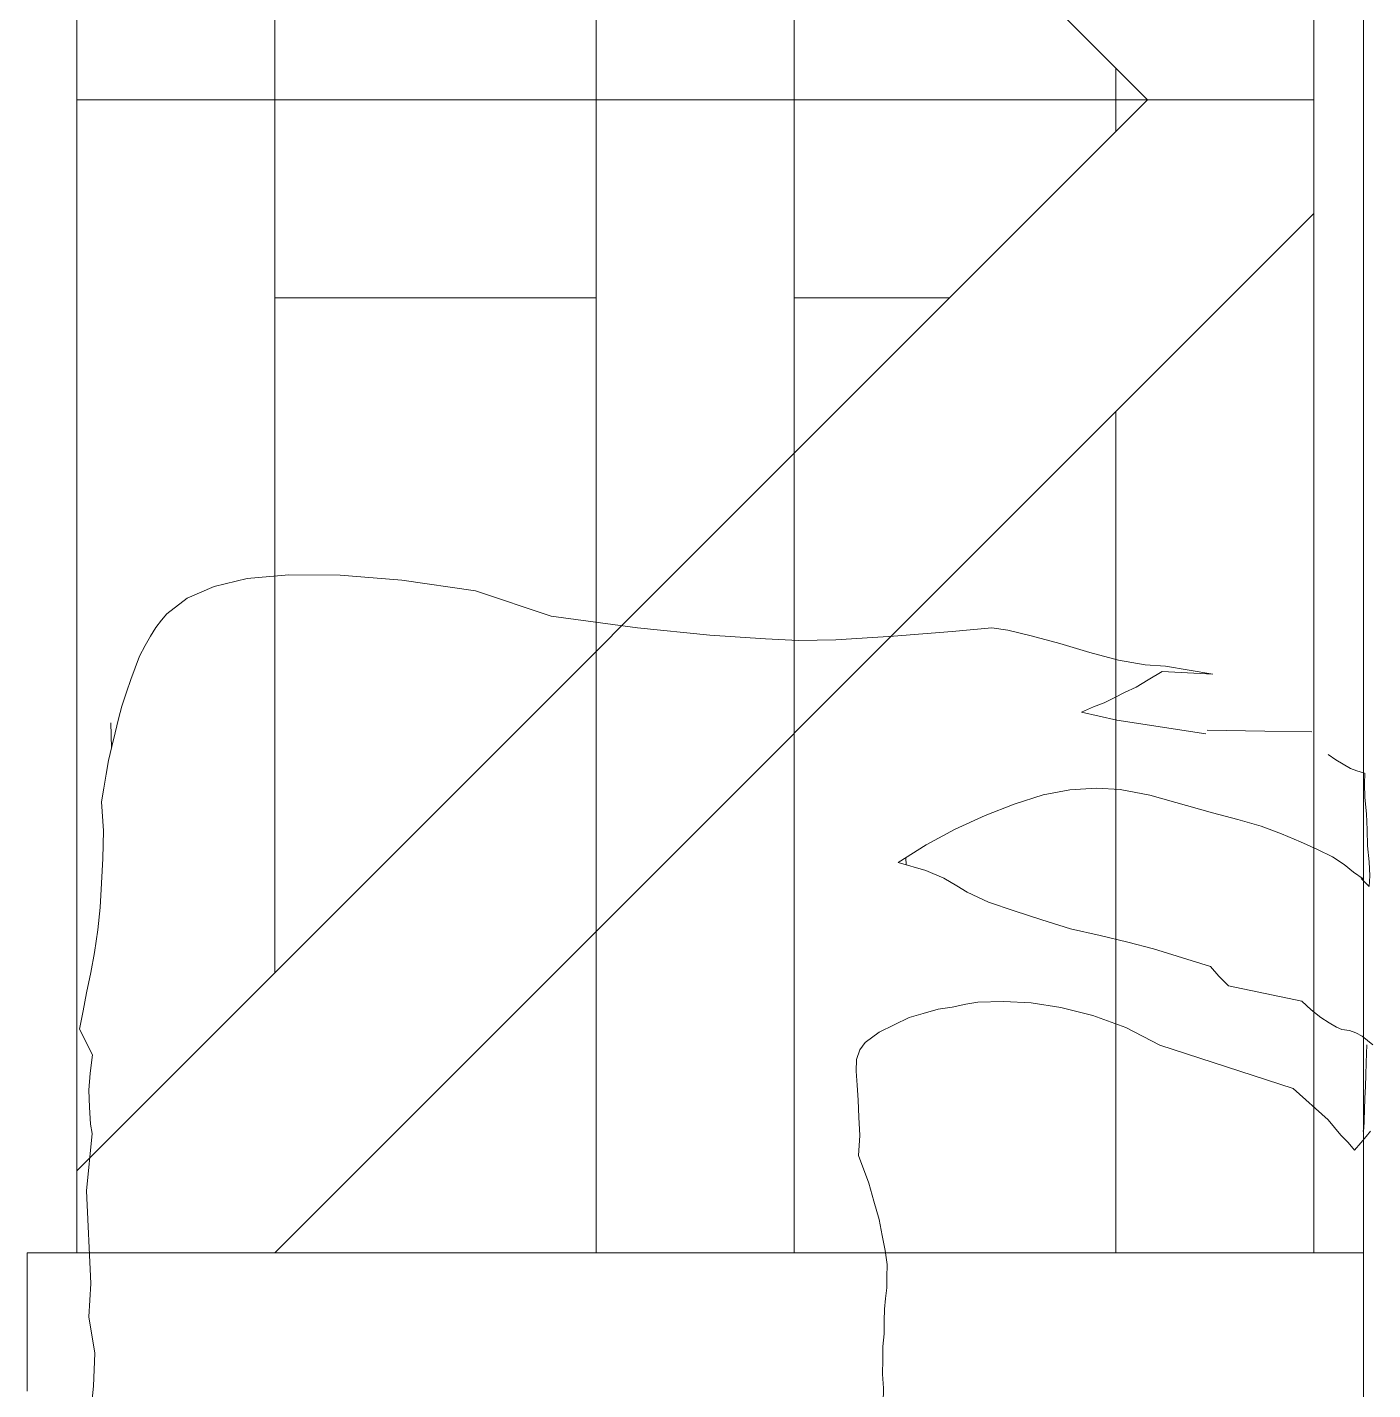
# Model space of a CAD drawing. Header units: millimetres. Extents: x 73 to 57768, y -40361 to 10065.
# Drawn here: x 3811.8 to 3947.8, y 1924.9 to 2062.5 of the extents above; entities that cross this region are included whole.
import ezdxf

# ---------------------------------------------------------------- set-up
doc = ezdxf.new("R2010")
doc.units = ezdxf.units.MM
doc.layers.add('pogled', color=7, linetype='Continuous', lineweight=5, true_color=0x8db1c3)

msp = doc.modelspace()

# ---------------------------------------------------------------- linework, layer by layer
at = {"layer": 'pogled'}
for p, q in [((3830.68, 2006.004), (3827.97, 2004.85)), ((3830.68, 2006.004), (3827.97, 2004.85)), ((3830.68, 2006.004), (3827.97, 2004.85)), ((3830.68, 2006.004), (3827.97, 2004.85)), ((3834.033, 2006.827), (3830.68, 2006.004)), ((3834.033, 2006.827), (3830.68, 2006.004)), ((3834.033, 2006.827), (3830.68, 2006.004)), ((3834.033, 2006.827), (3830.68, 2006.004)), ((3838.244, 2007.208), (3834.033, 2006.827)), ((3838.244, 2007.208), (3834.033, 2006.827)), ((3838.244, 2007.208), (3834.033, 2006.827)), ((3838.244, 2007.208), (3834.033, 2006.827)), ((3843.42, 2007.146), (3838.244, 2007.208)), ((3843.42, 2007.146), (3838.244, 2007.208)), ((3843.42, 2007.146), (3838.244, 2007.208)), ((3843.42, 2007.146), (3838.244, 2007.208)), ((3849.669, 2006.64), (3843.42, 2007.146)), ((3849.669, 2006.64), (3843.42, 2007.146)), ((3849.669, 2006.64), (3843.42, 2007.146)), ((3849.669, 2006.64), (3843.42, 2007.146)), ((3857.098, 2005.58), (3849.669, 2006.64)), ((3857.098, 2005.58), (3849.669, 2006.64)), ((3857.098, 2005.58), (3849.669, 2006.64)), ((3857.098, 2005.58), (3849.669, 2006.64)), ((3827.97, 2004.85), (3825.902, 2003.257)), ((3827.97, 2004.85), (3825.902, 2003.257)), ((3827.97, 2004.85), (3825.902, 2003.257)), ((3827.97, 2004.85), (3825.902, 2003.257)), ((3864.737, 2003.02), (3857.098, 2005.58)), ((3864.737, 2003.02), (3857.098, 2005.58)), ((3864.737, 2003.02), (3857.098, 2005.58)), ((3864.737, 2003.02), (3857.098, 2005.58)), ((3825.902, 2003.257), (3825.355, 2002.616)), ((3825.902, 2003.257), (3825.355, 2002.616)), ((3825.902, 2003.257), (3825.355, 2002.616)), ((3825.902, 2003.257), (3825.355, 2002.616)), ((3824.806, 2001.868), (3824.257, 2001.012)), ((3824.806, 2001.868), (3824.257, 2001.012)), ((3824.806, 2001.868), (3824.257, 2001.012)), ((3824.806, 2001.868), (3824.257, 2001.012)), ((3825.355, 2002.616), (3824.806, 2001.868)), ((3825.355, 2002.616), (3824.806, 2001.868)), ((3825.355, 2002.616), (3824.806, 2001.868)), ((3825.355, 2002.616), (3824.806, 2001.868)), ((3873.459, 2001.837), (3864.737, 2003.02)), ((3873.459, 2001.837), (3864.737, 2003.02)), ((3873.459, 2001.837), (3864.737, 2003.02)), ((3873.459, 2001.837), (3864.737, 2003.02)), ((3880.784, 2001.102), (3873.459, 2001.837)), ((3880.784, 2001.102), (3873.459, 2001.837)), ((3880.784, 2001.102), (3873.459, 2001.837)), ((3880.784, 2001.102), (3873.459, 2001.837)), ((3909.265, 2001.84), (3905.27, 2001.457)), ((3909.265, 2001.84), (3905.27, 2001.457)), ((3909.265, 2001.84), (3905.27, 2001.457)), ((3909.265, 2001.84), (3905.27, 2001.457)), ((3910.88, 2001.605), (3909.265, 2001.84)), ((3910.88, 2001.605), (3909.265, 2001.84)), ((3910.88, 2001.605), (3909.265, 2001.84)), ((3910.88, 2001.605), (3909.265, 2001.84)), ((3824.257, 2001.012), (3823.706, 2000.048)), ((3824.257, 2001.012), (3823.706, 2000.048)), ((3824.257, 2001.012), (3823.706, 2000.048)), ((3824.257, 2001.012), (3823.706, 2000.048)), ((3886.388, 2000.712), (3880.784, 2001.102)), ((3886.388, 2000.712), (3880.784, 2001.102)), ((3886.388, 2000.712), (3880.784, 2001.102)), ((3886.388, 2000.712), (3880.784, 2001.102)), ((3889.729, 2000.564), (3886.388, 2000.712)), ((3889.729, 2000.564), (3886.388, 2000.712)), ((3889.729, 2000.564), (3886.388, 2000.712)), ((3889.729, 2000.564), (3886.388, 2000.712)), ((3893.505, 2000.626), (3889.729, 2000.564)), ((3893.505, 2000.626), (3889.729, 2000.564)), ((3893.505, 2000.626), (3889.729, 2000.564)), ((3893.505, 2000.626), (3889.729, 2000.564)), ((3899.333, 2000.988), (3893.505, 2000.626)), ((3899.333, 2000.988), (3893.505, 2000.626)), ((3899.333, 2000.988), (3893.505, 2000.626)), ((3899.333, 2000.988), (3893.505, 2000.626)), ((3905.27, 2001.457), (3899.333, 2000.988)), ((3905.27, 2001.457), (3899.333, 2000.988)), ((3905.27, 2001.457), (3899.333, 2000.988)), ((3905.27, 2001.457), (3899.333, 2000.988)), ((3913.246, 2001.038), (3910.88, 2001.605)), ((3913.246, 2001.038), (3910.88, 2001.605)), ((3913.246, 2001.038), (3910.88, 2001.605)), ((3913.246, 2001.038), (3910.88, 2001.605)), ((3916.149, 2000.248), (3913.246, 2001.038)), ((3916.149, 2000.248), (3913.246, 2001.038)), ((3916.149, 2000.248), (3913.246, 2001.038)), ((3916.149, 2000.248), (3913.246, 2001.038)), ((3823.706, 2000.048), (3823.154, 1998.976)), ((3823.706, 2000.048), (3823.154, 1998.976)), ((3823.706, 2000.048), (3823.154, 1998.976)), ((3823.706, 2000.048), (3823.154, 1998.976)), ((3919.158, 1999.349), (3916.149, 2000.248)), ((3919.158, 1999.349), (3916.149, 2000.248)), ((3919.158, 1999.349), (3916.149, 2000.248)), ((3919.158, 1999.349), (3916.149, 2000.248)), ((3922.061, 1998.56), (3919.158, 1999.349)), ((3922.061, 1998.56), (3919.158, 1999.349)), ((3922.061, 1998.56), (3919.158, 1999.349)), ((3922.061, 1998.56), (3919.158, 1999.349)), ((3822.709, 1997.795), (3822.263, 1996.614)), ((3822.709, 1997.795), (3822.263, 1996.614)), ((3822.709, 1997.795), (3822.263, 1996.614)), ((3822.709, 1997.795), (3822.263, 1996.614)), ((3823.154, 1998.976), (3822.709, 1997.795)), ((3823.154, 1998.976), (3822.709, 1997.795)), ((3823.154, 1998.976), (3822.709, 1997.795)), ((3823.154, 1998.976), (3822.709, 1997.795)), ((3924.751, 1998.096), (3922.061, 1998.56)), ((3924.751, 1998.096), (3922.061, 1998.56)), ((3924.751, 1998.096), (3922.061, 1998.56)), ((3924.751, 1998.096), (3922.061, 1998.56)), ((3926.799, 1997.964), (3924.751, 1998.096)), ((3926.799, 1997.964), (3924.751, 1998.096)), ((3926.799, 1997.964), (3924.751, 1998.096)), ((3926.799, 1997.964), (3924.751, 1998.096)), ((3931.606, 1997.162), (3926.799, 1997.964)), ((3931.606, 1997.162), (3926.799, 1997.964)), ((3931.606, 1997.162), (3926.799, 1997.964)), ((3931.606, 1997.162), (3926.799, 1997.964)), ((3822.263, 1996.614), (3821.816, 1995.325)), ((3822.263, 1996.614), (3821.816, 1995.325)), ((3822.263, 1996.614), (3821.816, 1995.325)), ((3822.263, 1996.614), (3821.816, 1995.325)), ((3923.861, 1995.842), (3925.057, 1996.582)), ((3923.861, 1995.842), (3925.057, 1996.582)), ((3923.861, 1995.842), (3925.057, 1996.582)), ((3923.861, 1995.842), (3925.057, 1996.582)), ((3925.057, 1996.582), (3926.469, 1997.428)), ((3925.057, 1996.582), (3926.469, 1997.428)), ((3925.057, 1996.582), (3926.469, 1997.428)), ((3925.057, 1996.582), (3926.469, 1997.428)), ((3926.469, 1997.428), (3931.606, 1997.162)), ((3926.469, 1997.428), (3931.606, 1997.162)), ((3926.469, 1997.428), (3931.606, 1997.162)), ((3926.469, 1997.428), (3931.606, 1997.162)), ((3821.816, 1995.325), (3821.368, 1993.928)), ((3821.816, 1995.325), (3821.368, 1993.928)), ((3821.816, 1995.325), (3821.368, 1993.928)), ((3821.816, 1995.325), (3821.368, 1993.928)), ((3921.692, 1994.789), (3922.669, 1995.317)), ((3921.692, 1994.789), (3922.669, 1995.317)), ((3921.692, 1994.789), (3922.669, 1995.317)), ((3921.692, 1994.789), (3922.669, 1995.317)), ((3922.669, 1995.317), (3923.861, 1995.842)), ((3922.669, 1995.317), (3923.861, 1995.842)), ((3922.669, 1995.317), (3923.861, 1995.842)), ((3922.669, 1995.317), (3923.861, 1995.842)), ((3821.368, 1993.928), (3821.029, 1992.638)), ((3821.368, 1993.928), (3821.029, 1992.638)), ((3821.368, 1993.928), (3821.029, 1992.638)), ((3821.368, 1993.928), (3821.029, 1992.638)), ((3918.331, 1993.319), (3919.524, 1993.844)), ((3918.331, 1993.319), (3919.524, 1993.844)), ((3918.331, 1993.319), (3919.524, 1993.844)), ((3918.331, 1993.319), (3919.524, 1993.844)), ((3919.524, 1993.844), (3920.607, 1994.263)), ((3919.524, 1993.844), (3920.607, 1994.263)), ((3919.524, 1993.844), (3920.607, 1994.263)), ((3919.524, 1993.844), (3920.607, 1994.263)), ((3920.607, 1994.263), (3921.692, 1994.789)), ((3920.607, 1994.263), (3921.692, 1994.789)), ((3920.607, 1994.263), (3921.692, 1994.789)), ((3920.607, 1994.263), (3921.692, 1994.789)), ((3820.256, 1992.231), (3820.314, 1989.7)), ((3820.256, 1992.231), (3820.314, 1989.7)), ((3820.256, 1992.231), (3820.314, 1989.7)), ((3820.256, 1992.231), (3820.314, 1989.7)), ((3821.029, 1992.638), (3820.689, 1991.24)), ((3821.029, 1992.638), (3820.689, 1991.24)), ((3821.029, 1992.638), (3820.689, 1991.24)), ((3821.029, 1992.638), (3820.689, 1991.24)), ((3921.88, 1992.522), (3918.331, 1993.319)), ((3921.88, 1992.522), (3918.331, 1993.319)), ((3921.88, 1992.522), (3918.331, 1993.319)), ((3921.88, 1992.522), (3918.331, 1993.319)), ((3930.887, 1991.131), (3921.88, 1992.522)), ((3930.887, 1991.131), (3921.88, 1992.522)), ((3930.887, 1991.131), (3921.88, 1992.522)), ((3930.887, 1991.131), (3921.88, 1992.522)), ((3820.689, 1991.24), (3820.349, 1989.842)), ((3820.689, 1991.24), (3820.349, 1989.842)), ((3820.689, 1991.24), (3820.349, 1989.842)), ((3820.689, 1991.24), (3820.349, 1989.842)), ((3936.841, 1991.405), (3931.017, 1991.5)), ((3936.841, 1991.405), (3931.017, 1991.5)), ((3936.841, 1991.405), (3931.017, 1991.5)), ((3936.841, 1991.405), (3931.017, 1991.5)), ((3941.587, 1991.347), (3936.841, 1991.405)), ((3941.587, 1991.347), (3936.841, 1991.405)), ((3941.587, 1991.347), (3936.841, 1991.405)), ((3941.587, 1991.347), (3936.841, 1991.405)), ((3820.349, 1989.842), (3820.008, 1988.444)), ((3820.349, 1989.842), (3820.008, 1988.444)), ((3820.349, 1989.842), (3820.008, 1988.444)), ((3820.349, 1989.842), (3820.008, 1988.444)), ((3820.008, 1988.444), (3819.776, 1987.045)), ((3820.008, 1988.444), (3819.776, 1987.045)), ((3820.008, 1988.444), (3819.776, 1987.045)), ((3820.008, 1988.444), (3819.776, 1987.045)), ((3944.013, 1988.494), (3943.265, 1989.042)), ((3944.013, 1988.494), (3943.265, 1989.042)), ((3944.013, 1988.494), (3943.265, 1989.042)), ((3944.013, 1988.494), (3943.265, 1989.042)), ((3944.763, 1988.053), (3944.013, 1988.494)), ((3944.763, 1988.053), (3944.013, 1988.494)), ((3944.763, 1988.053), (3944.013, 1988.494)), ((3944.763, 1988.053), (3944.013, 1988.494)), ((3945.512, 1987.613), (3944.763, 1988.053)), ((3945.512, 1987.613), (3944.763, 1988.053)), ((3945.512, 1987.613), (3944.763, 1988.053)), ((3945.512, 1987.613), (3944.763, 1988.053)), ((3819.776, 1987.045), (3819.544, 1985.645)), ((3819.776, 1987.045), (3819.544, 1985.645)), ((3819.776, 1987.045), (3819.544, 1985.645)), ((3819.776, 1987.045), (3819.544, 1985.645)), ((3946.157, 1987.39), (3945.512, 1987.613)), ((3946.157, 1987.39), (3945.512, 1987.613)), ((3946.157, 1987.39), (3945.512, 1987.613)), ((3946.157, 1987.39), (3945.512, 1987.613)), ((3946.909, 1987.165), (3946.157, 1987.39)), ((3946.909, 1987.165), (3946.157, 1987.39)), ((3946.909, 1987.165), (3946.157, 1987.39)), ((3946.909, 1987.165), (3946.157, 1987.39)), ((3946.907, 1986.09), (3946.944, 1987.167)), ((3946.907, 1986.09), (3946.944, 1987.167)), ((3946.907, 1986.09), (3946.944, 1987.167)), ((3946.907, 1986.09), (3946.944, 1987.167)), ((3819.544, 1985.645), (3819.311, 1984.246)), ((3819.544, 1985.645), (3819.311, 1984.246)), ((3819.544, 1985.645), (3819.311, 1984.246)), ((3819.544, 1985.645), (3819.311, 1984.246)), ((3914.456, 1984.953), (3917.158, 1985.46)), ((3914.456, 1984.953), (3917.158, 1985.46)), ((3914.456, 1984.953), (3917.158, 1985.46)), ((3914.456, 1984.953), (3917.158, 1985.46)), ((3917.158, 1985.46), (3919.857, 1985.644)), ((3917.158, 1985.46), (3919.857, 1985.644)), ((3917.158, 1985.46), (3919.857, 1985.644)), ((3917.158, 1985.46), (3919.857, 1985.644)), ((3919.857, 1985.644), (3922.228, 1985.508)), ((3919.857, 1985.644), (3922.228, 1985.508)), ((3919.857, 1985.644), (3922.228, 1985.508)), ((3919.857, 1985.644), (3922.228, 1985.508)), ((3922.228, 1985.508), (3925.241, 1984.932)), ((3922.228, 1985.508), (3925.241, 1984.932)), ((3922.228, 1985.508), (3925.241, 1984.932)), ((3922.228, 1985.508), (3925.241, 1984.932)), ((3946.966, 1984.685), (3946.907, 1986.09)), ((3946.966, 1984.685), (3946.907, 1986.09)), ((3946.966, 1984.685), (3946.907, 1986.09)), ((3946.966, 1984.685), (3946.907, 1986.09)), ((3819.311, 1984.246), (3819.492, 1981.332)), ((3819.311, 1984.246), (3819.492, 1981.332)), ((3819.311, 1984.246), (3819.492, 1981.332)), ((3819.311, 1984.246), (3819.492, 1981.332)), ((3908.607, 1982.866), (3911.533, 1984.018)), ((3908.607, 1982.866), (3911.533, 1984.018)), ((3908.607, 1982.866), (3911.533, 1984.018)), ((3908.607, 1982.866), (3911.533, 1984.018)), ((3911.533, 1984.018), (3914.456, 1984.953)), ((3911.533, 1984.018), (3914.456, 1984.953)), ((3911.533, 1984.018), (3914.456, 1984.953)), ((3911.533, 1984.018), (3914.456, 1984.953)), ((3925.241, 1984.932), (3931.546, 1983.142)), ((3925.241, 1984.932), (3931.546, 1983.142)), ((3925.241, 1984.932), (3931.546, 1983.142)), ((3925.241, 1984.932), (3931.546, 1983.142)), ((3947.125, 1983.061), (3946.966, 1984.685)), ((3947.125, 1983.061), (3946.966, 1984.685)), ((3947.125, 1983.061), (3946.966, 1984.685)), ((3947.125, 1983.061), (3946.966, 1984.685)), ((3905.571, 1981.501), (3908.607, 1982.866)), ((3905.571, 1981.501), (3908.607, 1982.866)), ((3905.571, 1981.501), (3908.607, 1982.866)), ((3905.571, 1981.501), (3908.607, 1982.866)), ((3931.546, 1983.142), (3934.126, 1982.464)), ((3931.546, 1983.142), (3934.126, 1982.464)), ((3931.546, 1983.142), (3934.126, 1982.464)), ((3931.546, 1983.142), (3934.126, 1982.464)), ((3947.176, 1981.44), (3947.125, 1983.061)), ((3947.176, 1981.44), (3947.125, 1983.061)), ((3947.176, 1981.44), (3947.125, 1983.061)), ((3947.176, 1981.44), (3947.125, 1983.061)), ((3819.492, 1981.332), (3819.458, 1978.528)), ((3819.492, 1981.332), (3819.458, 1978.528)), ((3819.492, 1981.332), (3819.458, 1978.528)), ((3819.492, 1981.332), (3819.458, 1978.528)), ((3902.64, 1979.918), (3905.571, 1981.501)), ((3902.64, 1979.918), (3905.571, 1981.501)), ((3902.64, 1979.918), (3905.571, 1981.501)), ((3902.64, 1979.918), (3905.571, 1981.501)), ((3934.126, 1982.464), (3936.491, 1981.789)), ((3934.126, 1982.464), (3936.491, 1981.789)), ((3934.126, 1982.464), (3936.491, 1981.789)), ((3934.126, 1982.464), (3936.491, 1981.789)), ((3936.491, 1981.789), (3938.531, 1981.01)), ((3936.491, 1981.789), (3938.531, 1981.01)), ((3936.491, 1981.789), (3938.531, 1981.01)), ((3936.491, 1981.789), (3938.531, 1981.01)), ((3947.227, 1979.82), (3947.176, 1981.44)), ((3947.227, 1979.82), (3947.176, 1981.44)), ((3947.227, 1979.82), (3947.176, 1981.44)), ((3947.227, 1979.82), (3947.176, 1981.44)), ((3899.815, 1978.118), (3902.64, 1979.918)), ((3899.815, 1978.118), (3902.64, 1979.918)), ((3899.815, 1978.118), (3902.64, 1979.918)), ((3899.815, 1978.118), (3902.64, 1979.918)), ((3938.531, 1981.01), (3940.463, 1980.232)), ((3938.531, 1981.01), (3940.463, 1980.232)), ((3938.531, 1981.01), (3940.463, 1980.232)), ((3938.531, 1981.01), (3940.463, 1980.232)), ((3940.463, 1980.232), (3942.179, 1979.456)), ((3940.463, 1980.232), (3942.179, 1979.456)), ((3940.463, 1980.232), (3942.179, 1979.456)), ((3940.463, 1980.232), (3942.179, 1979.456)), ((3947.386, 1978.196), (3947.227, 1979.82)), ((3947.386, 1978.196), (3947.227, 1979.82)), ((3947.386, 1978.196), (3947.227, 1979.82)), ((3947.386, 1978.196), (3947.227, 1979.82)), ((3819.458, 1978.528), (3819.321, 1976.049)), ((3819.458, 1978.528), (3819.321, 1976.049)), ((3819.458, 1978.528), (3819.321, 1976.049)), ((3819.458, 1978.528), (3819.321, 1976.049)), ((3900.59, 1978.612), (3900.606, 1977.895)), ((3900.59, 1978.612), (3900.606, 1977.895)), ((3900.59, 1978.612), (3900.606, 1977.895)), ((3900.59, 1978.612), (3900.606, 1977.895)), ((3942.179, 1979.456), (3943.68, 1978.683)), ((3942.179, 1979.456), (3943.68, 1978.683)), ((3942.179, 1979.456), (3943.68, 1978.683)), ((3942.179, 1979.456), (3943.68, 1978.683)), ((3943.68, 1978.683), (3944.857, 1977.914)), ((3943.68, 1978.683), (3944.857, 1977.914)), ((3943.68, 1978.683), (3944.857, 1977.914)), ((3943.68, 1978.683), (3944.857, 1977.914)), ((3902.609, 1977.33), (3899.815, 1978.118)), ((3902.609, 1977.33), (3899.815, 1978.118)), ((3902.609, 1977.33), (3899.815, 1978.118)), ((3902.609, 1977.33), (3899.815, 1978.118)), ((3904.433, 1976.553), (3902.609, 1977.33)), ((3904.433, 1976.553), (3902.609, 1977.33)), ((3904.433, 1976.553), (3902.609, 1977.33)), ((3904.433, 1976.553), (3902.609, 1977.33)), ((3944.857, 1977.914), (3945.819, 1977.148)), ((3944.857, 1977.914), (3945.819, 1977.148)), ((3944.857, 1977.914), (3945.819, 1977.148)), ((3944.857, 1977.914), (3945.819, 1977.148)), ((3945.819, 1977.148), (3946.781, 1976.489)), ((3945.819, 1977.148), (3946.781, 1976.489)), ((3945.819, 1977.148), (3946.781, 1976.489)), ((3945.819, 1977.148), (3946.781, 1976.489)), ((3947.445, 1976.791), (3947.386, 1978.196)), ((3947.445, 1976.791), (3947.386, 1978.196)), ((3947.445, 1976.791), (3947.386, 1978.196)), ((3947.445, 1976.791), (3947.386, 1978.196)), ((3819.321, 1976.049), (3819.183, 1973.57)), ((3819.321, 1976.049), (3819.183, 1973.57)), ((3819.321, 1976.049), (3819.183, 1973.57)), ((3819.321, 1976.049), (3819.183, 1973.57)), ((3905.718, 1975.783), (3904.433, 1976.553)), ((3905.718, 1975.783), (3904.433, 1976.553)), ((3905.718, 1975.783), (3904.433, 1976.553)), ((3905.718, 1975.783), (3904.433, 1976.553)), ((3906.789, 1975.123), (3905.718, 1975.783)), ((3906.789, 1975.123), (3905.718, 1975.783)), ((3906.789, 1975.123), (3905.718, 1975.783)), ((3906.789, 1975.123), (3905.718, 1975.783)), ((3946.572, 1976.498), (3947.408, 1975.713)), ((3946.572, 1976.498), (3947.408, 1975.713)), ((3946.572, 1976.498), (3947.408, 1975.713)), ((3946.572, 1976.498), (3947.408, 1975.713)), ((3947.408, 1975.713), (3947.445, 1976.791)), ((3947.408, 1975.713), (3947.445, 1976.791)), ((3947.408, 1975.713), (3947.445, 1976.791)), ((3947.408, 1975.713), (3947.445, 1976.791)), ((3908.934, 1974.126), (3906.789, 1975.123)), ((3908.934, 1974.126), (3906.789, 1975.123)), ((3908.934, 1974.126), (3906.789, 1975.123)), ((3908.934, 1974.126), (3906.789, 1975.123)), ((3819.183, 1973.57), (3818.941, 1971.308)), ((3819.183, 1973.57), (3818.941, 1971.308)), ((3819.183, 1973.57), (3818.941, 1971.308)), ((3819.183, 1973.57), (3818.941, 1971.308)), ((3911.512, 1973.233), (3908.934, 1974.126)), ((3911.512, 1973.233), (3908.934, 1974.126)), ((3911.512, 1973.233), (3908.934, 1974.126)), ((3911.512, 1973.233), (3908.934, 1974.126)), ((3914.305, 1972.337), (3911.512, 1973.233)), ((3914.305, 1972.337), (3911.512, 1973.233)), ((3914.305, 1972.337), (3911.512, 1973.233)), ((3914.305, 1972.337), (3911.512, 1973.233)), ((3917.207, 1971.439), (3914.305, 1972.337)), ((3917.207, 1971.439), (3914.305, 1972.337)), ((3917.207, 1971.439), (3914.305, 1972.337)), ((3917.207, 1971.439), (3914.305, 1972.337)), ((3818.941, 1971.308), (3818.59, 1969.048)), ((3818.941, 1971.308), (3818.59, 1969.048)), ((3818.941, 1971.308), (3818.59, 1969.048)), ((3818.941, 1971.308), (3818.59, 1969.048)), ((3920.218, 1970.756), (3917.207, 1971.439)), ((3920.218, 1970.756), (3917.207, 1971.439)), ((3920.218, 1970.756), (3917.207, 1971.439)), ((3920.218, 1970.756), (3917.207, 1971.439)), ((3923.014, 1970.076), (3920.218, 1970.756)), ((3923.014, 1970.076), (3920.218, 1970.756)), ((3923.014, 1970.076), (3920.218, 1970.756)), ((3923.014, 1970.076), (3920.218, 1970.756)), ((3818.59, 1969.048), (3818.242, 1967.003)), ((3818.59, 1969.048), (3818.242, 1967.003)), ((3818.59, 1969.048), (3818.242, 1967.003)), ((3818.59, 1969.048), (3818.242, 1967.003)), ((3925.595, 1969.398), (3923.014, 1970.076)), ((3925.595, 1969.398), (3923.014, 1970.076)), ((3925.595, 1969.398), (3923.014, 1970.076)), ((3925.595, 1969.398), (3923.014, 1970.076)), ((3931.361, 1967.614), (3925.595, 1969.398)), ((3931.361, 1967.614), (3925.595, 1969.398)), ((3931.361, 1967.614), (3925.595, 1969.398)), ((3931.361, 1967.614), (3925.595, 1969.398)), ((3932.212, 1966.633), (3931.361, 1967.614)), ((3932.212, 1966.633), (3931.361, 1967.614)), ((3932.212, 1966.633), (3931.361, 1967.614)), ((3932.212, 1966.633), (3931.361, 1967.614)), ((3818.242, 1967.003), (3817.786, 1964.959)), ((3818.242, 1967.003), (3817.786, 1964.959)), ((3818.242, 1967.003), (3817.786, 1964.959)), ((3818.242, 1967.003), (3817.786, 1964.959)), ((3933.171, 1965.651), (3932.212, 1966.633)), ((3933.171, 1965.651), (3932.212, 1966.633)), ((3933.171, 1965.651), (3932.212, 1966.633)), ((3933.171, 1965.651), (3932.212, 1966.633)), ((3817.786, 1964.959), (3817.441, 1963.13)), ((3817.786, 1964.959), (3817.441, 1963.13)), ((3817.786, 1964.959), (3817.441, 1963.13)), ((3817.786, 1964.959), (3817.441, 1963.13)), ((3940.581, 1964.112), (3933.171, 1965.651)), ((3940.581, 1964.112), (3933.171, 1965.651)), ((3940.581, 1964.112), (3933.171, 1965.651)), ((3940.581, 1964.112), (3933.171, 1965.651)), ((3902.329, 1962.881), (3903.844, 1963.294)), ((3902.329, 1962.881), (3903.844, 1963.294)), ((3902.329, 1962.881), (3903.844, 1963.294)), ((3902.329, 1962.881), (3903.844, 1963.294)), ((3903.844, 1963.294), (3905.248, 1963.493)), ((3903.844, 1963.294), (3905.248, 1963.493)), ((3903.844, 1963.294), (3905.248, 1963.493)), ((3903.844, 1963.294), (3905.248, 1963.493)), ((3905.248, 1963.493), (3906.654, 1963.8)), ((3905.248, 1963.493), (3906.654, 1963.8)), ((3905.248, 1963.493), (3906.654, 1963.8)), ((3905.248, 1963.493), (3906.654, 1963.8)), ((3906.654, 1963.8), (3907.843, 1964.002)), ((3906.654, 1963.8), (3907.843, 1964.002)), ((3906.654, 1963.8), (3907.843, 1964.002)), ((3906.654, 1963.8), (3907.843, 1964.002)), ((3907.843, 1964.002), (3910.432, 1964.078)), ((3907.843, 1964.002), (3910.432, 1964.078)), ((3907.843, 1964.002), (3910.432, 1964.078)), ((3907.843, 1964.002), (3910.432, 1964.078)), ((3907.843, 1964.002), (3907.843, 1964.002)), ((3907.843, 1964.002), (3907.843, 1964.002)), ((3907.843, 1964.002), (3907.843, 1964.002)), ((3907.843, 1964.002), (3907.843, 1964.002)), ((3910.432, 1964.078), (3913.234, 1963.937)), ((3910.432, 1964.078), (3913.234, 1963.937)), ((3910.432, 1964.078), (3913.234, 1963.937)), ((3910.432, 1964.078), (3913.234, 1963.937)), ((3913.234, 1963.937), (3916.249, 1963.47)), ((3913.234, 1963.937), (3916.249, 1963.47)), ((3913.234, 1963.937), (3916.249, 1963.47)), ((3913.234, 1963.937), (3916.249, 1963.47)), ((3916.249, 1963.47), (3919.475, 1962.676)), ((3916.249, 1963.47), (3919.475, 1962.676)), ((3916.249, 1963.47), (3919.475, 1962.676)), ((3916.249, 1963.47), (3919.475, 1962.676)), ((3941.541, 1963.238), (3940.581, 1964.112)), ((3941.541, 1963.238), (3940.581, 1964.112)), ((3941.541, 1963.238), (3940.581, 1964.112)), ((3941.541, 1963.238), (3940.581, 1964.112)), ((3942.502, 1962.471), (3941.541, 1963.238)), ((3942.502, 1962.471), (3941.541, 1963.238)), ((3942.502, 1962.471), (3941.541, 1963.238)), ((3942.502, 1962.471), (3941.541, 1963.238)), ((3817.441, 1963.13), (3817.095, 1961.3)), ((3817.441, 1963.13), (3817.095, 1961.3)), ((3817.441, 1963.13), (3817.095, 1961.3)), ((3817.441, 1963.13), (3817.095, 1961.3)), ((3899.403, 1961.73), (3900.922, 1962.466)), ((3899.403, 1961.73), (3900.922, 1962.466)), ((3899.403, 1961.73), (3900.922, 1962.466)), ((3899.403, 1961.73), (3900.922, 1962.466)), ((3900.922, 1962.466), (3902.329, 1962.881)), ((3900.922, 1962.466), (3902.329, 1962.881)), ((3900.922, 1962.466), (3902.329, 1962.881)), ((3900.922, 1962.466), (3902.329, 1962.881)), ((3919.475, 1962.676), (3922.803, 1961.45)), ((3919.475, 1962.676), (3922.803, 1961.45)), ((3919.475, 1962.676), (3922.803, 1961.45)), ((3919.475, 1962.676), (3922.803, 1961.45)), ((3943.359, 1961.922), (3942.502, 1962.471)), ((3943.359, 1961.922), (3942.502, 1962.471)), ((3943.359, 1961.922), (3942.502, 1962.471)), ((3943.359, 1961.922), (3942.502, 1962.471)), ((3944.108, 1961.481), (3943.359, 1961.922)), ((3944.108, 1961.481), (3943.359, 1961.922)), ((3944.108, 1961.481), (3943.359, 1961.922)), ((3944.108, 1961.481), (3943.359, 1961.922)), ((3817.095, 1961.3), (3818.388, 1958.681)), ((3817.095, 1961.3), (3818.388, 1958.681)), ((3817.095, 1961.3), (3818.388, 1958.681)), ((3817.095, 1961.3), (3818.388, 1958.681)), ((3896.47, 1959.931), (3897.884, 1960.993)), ((3896.47, 1959.931), (3897.884, 1960.993)), ((3896.47, 1959.931), (3897.884, 1960.993)), ((3896.47, 1959.931), (3897.884, 1960.993)), ((3897.884, 1960.993), (3899.403, 1961.73)), ((3897.884, 1960.993), (3899.403, 1961.73)), ((3897.884, 1960.993), (3899.403, 1961.73)), ((3897.884, 1960.993), (3899.403, 1961.73)), ((3922.803, 1961.45), (3926.233, 1959.683)), ((3922.803, 1961.45), (3926.233, 1959.683)), ((3922.803, 1961.45), (3926.233, 1959.683)), ((3922.803, 1961.45), (3926.233, 1959.683)), ((3944.645, 1961.259), (3944.108, 1961.481)), ((3944.645, 1961.259), (3944.108, 1961.481)), ((3944.645, 1961.259), (3944.108, 1961.481)), ((3944.645, 1961.259), (3944.108, 1961.481)), ((3945.398, 1961.142), (3944.645, 1961.259)), ((3945.398, 1961.142), (3944.645, 1961.259)), ((3945.398, 1961.142), (3944.645, 1961.259)), ((3945.398, 1961.142), (3944.645, 1961.259)), ((3946.043, 1960.919), (3945.398, 1961.142)), ((3946.043, 1960.919), (3945.398, 1961.142)), ((3946.043, 1960.919), (3945.398, 1961.142)), ((3946.043, 1960.919), (3945.398, 1961.142)), ((3946.686, 1960.588), (3946.043, 1960.919)), ((3946.686, 1960.588), (3946.043, 1960.919)), ((3946.686, 1960.588), (3946.043, 1960.919)), ((3946.686, 1960.588), (3946.043, 1960.919)), ((3947.754, 1959.712), (3946.686, 1960.588)), ((3947.754, 1959.712), (3946.686, 1960.588)), ((3947.754, 1959.712), (3946.686, 1960.588)), ((3947.754, 1959.712), (3946.686, 1960.588)), ((3895.586, 1958.216), (3895.921, 1959.183)), ((3895.586, 1958.216), (3895.921, 1959.183)), ((3895.586, 1958.216), (3895.921, 1959.183)), ((3895.586, 1958.216), (3895.921, 1959.183)), ((3895.921, 1959.183), (3896.47, 1959.931)), ((3895.921, 1959.183), (3896.47, 1959.931)), ((3895.921, 1959.183), (3896.47, 1959.931)), ((3895.921, 1959.183), (3896.47, 1959.931)), ((3926.233, 1959.683), (3939.72, 1955.278)), ((3926.233, 1959.683), (3939.72, 1955.278)), ((3926.233, 1959.683), (3939.72, 1955.278)), ((3926.233, 1959.683), (3939.72, 1955.278)), ((3947.129, 1958.84), (3947.159, 1959.703)), ((3947.129, 1958.84), (3947.159, 1959.703)), ((3947.129, 1958.84), (3947.159, 1959.703)), ((3947.129, 1958.84), (3947.159, 1959.703)), ((3818.388, 1958.681), (3818.15, 1956.85)), ((3818.388, 1958.681), (3818.15, 1956.85)), ((3818.388, 1958.681), (3818.15, 1956.85)), ((3818.388, 1958.681), (3818.15, 1956.85)), ((3895.572, 1957.03), (3895.586, 1958.216)), ((3895.572, 1957.03), (3895.586, 1958.216)), ((3895.572, 1957.03), (3895.586, 1958.216)), ((3895.572, 1957.03), (3895.586, 1958.216)), ((3947.054, 1956.685), (3947.095, 1957.87)), ((3947.054, 1956.685), (3947.095, 1957.87)), ((3947.054, 1956.685), (3947.095, 1957.87)), ((3947.054, 1956.685), (3947.095, 1957.87)), ((3947.095, 1957.87), (3947.129, 1958.84)), ((3947.095, 1957.87), (3947.129, 1958.84)), ((3947.095, 1957.87), (3947.129, 1958.84)), ((3947.095, 1957.87), (3947.129, 1958.84)), ((3818.15, 1956.85), (3818.022, 1955.126)), ((3818.15, 1956.85), (3818.022, 1955.126)), ((3818.15, 1956.85), (3818.022, 1955.126)), ((3818.15, 1956.85), (3818.022, 1955.126)), ((3895.663, 1955.627), (3895.572, 1957.03)), ((3895.663, 1955.627), (3895.572, 1957.03)), ((3895.663, 1955.627), (3895.572, 1957.03)), ((3895.663, 1955.627), (3895.572, 1957.03)), ((3947.012, 1955.499), (3947.054, 1956.685)), ((3947.012, 1955.499), (3947.054, 1956.685)), ((3947.012, 1955.499), (3947.054, 1956.685)), ((3947.012, 1955.499), (3947.054, 1956.685)), ((3818.022, 1955.126), (3818.109, 1953.4)), ((3818.022, 1955.126), (3818.109, 1953.4)), ((3818.022, 1955.126), (3818.109, 1953.4)), ((3818.022, 1955.126), (3818.109, 1953.4)), ((3895.753, 1954.116), (3895.663, 1955.627)), ((3895.753, 1954.116), (3895.663, 1955.627)), ((3895.753, 1954.116), (3895.663, 1955.627)), ((3895.753, 1954.116), (3895.663, 1955.627)), ((3939.72, 1955.278), (3943.241, 1952.109)), ((3939.72, 1955.278), (3943.241, 1952.109)), ((3939.72, 1955.278), (3943.241, 1952.109)), ((3939.72, 1955.278), (3943.241, 1952.109)), ((3946.971, 1954.314), (3947.012, 1955.499)), ((3946.971, 1954.314), (3947.012, 1955.499)), ((3946.971, 1954.314), (3947.012, 1955.499)), ((3946.971, 1954.314), (3947.012, 1955.499)), ((3895.84, 1952.389), (3895.753, 1954.116)), ((3895.84, 1952.389), (3895.753, 1954.116)), ((3895.84, 1952.389), (3895.753, 1954.116)), ((3895.84, 1952.389), (3895.753, 1954.116)), ((3946.93, 1953.128), (3946.971, 1954.314)), ((3946.93, 1953.128), (3946.971, 1954.314)), ((3946.93, 1953.128), (3946.971, 1954.314)), ((3946.93, 1953.128), (3946.971, 1954.314)), ((3818.109, 1953.4), (3818.196, 1951.673)), ((3818.109, 1953.4), (3818.196, 1951.673)), ((3818.109, 1953.4), (3818.196, 1951.673)), ((3818.109, 1953.4), (3818.196, 1951.673)), ((3895.926, 1950.555), (3895.84, 1952.389)), ((3895.926, 1950.555), (3895.84, 1952.389)), ((3895.926, 1950.555), (3895.84, 1952.389)), ((3895.926, 1950.555), (3895.84, 1952.389)), ((3946.892, 1952.05), (3946.93, 1953.128)), ((3946.892, 1952.05), (3946.93, 1953.128)), ((3946.892, 1952.05), (3946.93, 1953.128)), ((3946.892, 1952.05), (3946.93, 1953.128)), ((3818.196, 1951.673), (3818.347, 1950.754)), ((3818.196, 1951.673), (3818.347, 1950.754)), ((3818.196, 1951.673), (3818.347, 1950.754)), ((3818.196, 1951.673), (3818.347, 1950.754)), ((3943.241, 1952.109), (3943.879, 1951.346)), ((3943.241, 1952.109), (3943.879, 1951.346)), ((3943.241, 1952.109), (3943.879, 1951.346)), ((3943.241, 1952.109), (3943.879, 1951.346)), ((3943.879, 1951.346), (3944.517, 1950.583)), ((3943.879, 1951.346), (3944.517, 1950.583)), ((3943.879, 1951.346), (3944.517, 1950.583)), ((3943.879, 1951.346), (3944.517, 1950.583)), ((3946.746, 1950.976), (3946.862, 1951.188)), ((3946.746, 1950.976), (3946.862, 1951.188)), ((3946.746, 1950.976), (3946.862, 1951.188)), ((3946.746, 1950.976), (3946.862, 1951.188)), ((3946.862, 1951.188), (3946.892, 1952.05)), ((3946.862, 1951.188), (3946.892, 1952.05)), ((3946.862, 1951.188), (3946.892, 1952.05)), ((3946.862, 1951.188), (3946.892, 1952.05)), ((3947.104, 1950.445), (3947.542, 1950.979)), ((3947.104, 1950.445), (3947.542, 1950.979)), ((3947.104, 1950.445), (3947.542, 1950.979)), ((3947.104, 1950.445), (3947.542, 1950.979)), ((3818.347, 1950.754), (3817.791, 1944.935)), ((3818.347, 1950.754), (3817.791, 1944.935)), ((3818.347, 1950.754), (3817.791, 1944.935)), ((3818.347, 1950.754), (3817.791, 1944.935)), ((3818.347, 1950.754), (3818.347, 1950.754)), ((3818.347, 1950.754), (3818.347, 1950.754)), ((3818.347, 1950.754), (3818.347, 1950.754)), ((3818.347, 1950.754), (3818.347, 1950.754)), ((3818.347, 1950.754), (3818.347, 1950.754)), ((3818.347, 1950.754), (3818.347, 1950.754)), ((3818.347, 1950.754), (3818.347, 1950.754)), ((3818.347, 1950.754), (3818.347, 1950.754)), ((3818.347, 1950.754), (3818.347, 1950.754)), ((3818.347, 1950.754), (3818.347, 1950.754)), ((3818.347, 1950.754), (3818.347, 1950.754)), ((3818.347, 1950.754), (3818.347, 1950.754)), ((3818.347, 1950.754), (3818.347, 1950.754)), ((3818.347, 1950.754), (3818.347, 1950.754)), ((3818.347, 1950.754), (3818.347, 1950.754)), ((3818.347, 1950.754), (3818.347, 1950.754)), ((3818.347, 1950.754), (3818.347, 1950.754)), ((3818.347, 1950.754), (3818.347, 1950.754)), ((3818.347, 1950.754), (3818.347, 1950.754)), ((3818.347, 1950.754), (3818.347, 1950.754)), ((3895.794, 1948.507), (3895.926, 1950.555)), ((3895.794, 1948.507), (3895.926, 1950.555)), ((3895.794, 1948.507), (3895.926, 1950.555)), ((3895.794, 1948.507), (3895.926, 1950.555)), ((3944.517, 1950.583), (3945.263, 1949.82)), ((3944.517, 1950.583), (3945.263, 1949.82)), ((3944.517, 1950.583), (3945.263, 1949.82)), ((3944.517, 1950.583), (3945.263, 1949.82)), ((3945.263, 1949.82), (3945.901, 1949.057)), ((3945.263, 1949.82), (3945.901, 1949.057)), ((3945.263, 1949.82), (3945.901, 1949.057)), ((3945.263, 1949.82), (3945.901, 1949.057)), ((3945.901, 1949.057), (3946.557, 1949.804)), ((3945.901, 1949.057), (3946.557, 1949.804)), ((3945.901, 1949.057), (3946.557, 1949.804)), ((3945.901, 1949.057), (3946.557, 1949.804)), ((3946.557, 1949.804), (3947.104, 1950.445)), ((3946.557, 1949.804), (3947.104, 1950.445)), ((3946.557, 1949.804), (3947.104, 1950.445)), ((3946.557, 1949.804), (3947.104, 1950.445)), ((3896.839, 1945.734), (3895.794, 1948.507)), ((3895.794, 1948.507), (3895.794, 1948.507)), ((3895.794, 1948.507), (3895.794, 1948.507)), ((3895.794, 1948.507), (3895.794, 1948.507)), ((3895.794, 1948.507), (3895.794, 1948.507)), ((3895.794, 1948.507), (3895.794, 1948.507)), ((3895.794, 1948.507), (3895.794, 1948.507)), ((3895.794, 1948.507), (3895.794, 1948.507)), ((3895.794, 1948.507), (3895.794, 1948.507)), ((3895.794, 1948.507), (3895.794, 1948.507)), ((3895.794, 1948.507), (3895.794, 1948.507)), ((3895.794, 1948.507), (3895.794, 1948.507)), ((3895.794, 1948.507), (3895.794, 1948.507)), ((3895.794, 1948.507), (3895.794, 1948.507)), ((3895.794, 1948.507), (3895.794, 1948.507)), ((3895.794, 1948.507), (3895.794, 1948.507)), ((3895.794, 1948.507), (3895.794, 1948.507)), ((3895.794, 1948.507), (3895.794, 1948.507)), ((3895.794, 1948.507), (3895.794, 1948.507)), ((3895.794, 1948.507), (3895.794, 1948.507)), ((3895.794, 1948.507), (3895.794, 1948.507)), ((3895.794, 1948.507), (3895.794, 1948.507)), ((3895.794, 1948.507), (3895.794, 1948.507)), ((3895.794, 1948.507), (3895.794, 1948.507)), ((3895.794, 1948.507), (3895.794, 1948.507)), ((3895.794, 1948.507), (3895.794, 1948.507)), ((3895.794, 1948.507), (3895.794, 1948.507)), ((3895.794, 1948.507), (3895.794, 1948.507)), ((3895.794, 1948.507), (3895.794, 1948.507)), ((3895.794, 1948.507), (3895.794, 1948.507)), ((3895.794, 1948.507), (3895.794, 1948.507)), ((3895.794, 1948.507), (3895.794, 1948.507)), ((3895.794, 1948.507), (3895.794, 1948.507)), ((3896.839, 1945.734), (3895.794, 1948.507)), ((3896.839, 1945.734), (3895.794, 1948.507)), ((3895.794, 1948.507), (3895.794, 1948.507)), ((3895.794, 1948.507), (3895.794, 1948.507)), ((3895.794, 1948.507), (3895.794, 1948.507)), ((3895.794, 1948.507), (3895.794, 1948.507)), ((3895.794, 1948.507), (3895.794, 1948.507)), ((3895.794, 1948.507), (3895.794, 1948.507)), ((3895.794, 1948.507), (3895.794, 1948.507)), ((3895.794, 1948.507), (3895.794, 1948.507)), ((3895.794, 1948.507), (3895.794, 1948.507)), ((3895.794, 1948.507), (3895.794, 1948.507)), ((3895.794, 1948.507), (3895.794, 1948.507)), ((3895.794, 1948.507), (3895.794, 1948.507)), ((3895.794, 1948.507), (3895.794, 1948.507)), ((3895.794, 1948.507), (3895.794, 1948.507)), ((3895.794, 1948.507), (3895.794, 1948.507)), ((3895.794, 1948.507), (3895.794, 1948.507)), ((3895.794, 1948.507), (3895.794, 1948.507)), ((3895.794, 1948.507), (3895.794, 1948.507)), ((3895.794, 1948.507), (3895.794, 1948.507)), ((3895.794, 1948.507), (3895.794, 1948.507)), ((3895.794, 1948.507), (3895.794, 1948.507)), ((3895.794, 1948.507), (3895.794, 1948.507)), ((3895.794, 1948.507), (3895.794, 1948.507)), ((3895.794, 1948.507), (3895.794, 1948.507)), ((3895.794, 1948.507), (3895.794, 1948.507)), ((3895.794, 1948.507), (3895.794, 1948.507)), ((3895.794, 1948.507), (3895.794, 1948.507)), ((3895.794, 1948.507), (3895.794, 1948.507)), ((3895.794, 1948.507), (3895.794, 1948.507)), ((3895.794, 1948.507), (3895.794, 1948.507)), ((3895.794, 1948.507), (3895.794, 1948.507)), ((3895.794, 1948.507), (3895.794, 1948.507)), ((3896.839, 1945.734), (3895.794, 1948.507)), ((3897.356, 1943.894), (3896.839, 1945.734)), ((3897.356, 1943.894), (3896.839, 1945.734)), ((3897.356, 1943.894), (3896.839, 1945.734)), ((3897.356, 1943.894), (3896.839, 1945.734)), ((3817.791, 1944.935), (3818.212, 1935.593)), ((3817.791, 1944.935), (3817.791, 1944.935)), ((3817.791, 1944.935), (3817.791, 1944.935)), ((3817.791, 1944.935), (3818.212, 1935.593)), ((3817.791, 1944.935), (3818.212, 1935.593)), ((3817.791, 1944.935), (3817.791, 1944.935)), ((3817.791, 1944.935), (3817.791, 1944.935)), ((3817.791, 1944.935), (3818.212, 1935.593)), ((3897.874, 1942.054), (3897.356, 1943.894)), ((3897.874, 1942.054), (3897.356, 1943.894)), ((3897.874, 1942.054), (3897.356, 1943.894)), ((3897.874, 1942.054), (3897.356, 1943.894)), ((3898.178, 1940.433), (3897.874, 1942.054)), ((3898.178, 1940.433), (3897.874, 1942.054)), ((3898.178, 1940.433), (3897.874, 1942.054)), ((3898.178, 1940.433), (3897.874, 1942.054)), ((3898.483, 1938.919), (3898.178, 1940.433)), ((3898.483, 1938.919), (3898.178, 1940.433)), ((3898.483, 1938.919), (3898.178, 1940.433)), ((3898.483, 1938.919), (3898.178, 1940.433)), ((3898.682, 1937.515), (3898.483, 1938.919)), ((3898.682, 1937.515), (3898.483, 1938.919)), ((3898.682, 1937.515), (3898.483, 1938.919)), ((3898.682, 1937.515), (3898.483, 1938.919)), ((3898.667, 1936.221), (3898.682, 1937.515)), ((3898.667, 1936.221), (3898.682, 1937.515)), ((3898.667, 1936.221), (3898.682, 1937.515)), ((3898.667, 1936.221), (3898.682, 1937.515)), ((3898.654, 1935.143), (3898.667, 1936.221)), ((3898.654, 1935.143), (3898.667, 1936.221)), ((3898.654, 1935.143), (3898.667, 1936.221)), ((3898.654, 1935.143), (3898.667, 1936.221)), ((3818.212, 1935.593), (3818.042, 1932.226)), ((3818.212, 1935.593), (3818.042, 1932.226)), ((3818.212, 1935.593), (3818.042, 1932.226)), ((3818.212, 1935.593), (3818.042, 1932.226)), ((3818.212, 1935.593), (3818.212, 1935.593)), ((3818.212, 1935.593), (3818.212, 1935.593)), ((3818.212, 1935.593), (3818.212, 1935.593)), ((3818.212, 1935.593), (3818.212, 1935.593)), ((3818.212, 1935.593), (3818.212, 1935.593)), ((3818.212, 1935.593), (3818.212, 1935.593)), ((3818.212, 1935.593), (3818.212, 1935.593)), ((3818.212, 1935.593), (3818.212, 1935.593)), ((3818.212, 1935.593), (3818.212, 1935.593)), ((3818.212, 1935.593), (3818.212, 1935.593)), ((3818.212, 1935.593), (3818.212, 1935.593)), ((3818.212, 1935.593), (3818.212, 1935.593)), ((3818.212, 1935.593), (3818.212, 1935.593)), ((3818.212, 1935.593), (3818.212, 1935.593)), ((3818.212, 1935.593), (3818.212, 1935.593)), ((3818.212, 1935.593), (3818.212, 1935.593)), ((3818.212, 1935.593), (3818.212, 1935.593)), ((3818.212, 1935.593), (3818.212, 1935.593)), ((3818.212, 1935.593), (3818.212, 1935.593)), ((3818.212, 1935.593), (3818.212, 1935.593)), ((3818.212, 1935.593), (3818.212, 1935.593)), ((3818.212, 1935.593), (3818.212, 1935.593)), ((3818.212, 1935.593), (3818.212, 1935.593)), ((3818.212, 1935.593), (3818.212, 1935.593)), ((3898.533, 1934.066), (3898.654, 1935.143)), ((3898.533, 1934.066), (3898.654, 1935.143)), ((3898.533, 1934.066), (3898.654, 1935.143)), ((3898.533, 1934.066), (3898.654, 1935.143)), ((3898.398, 1931.802), (3898.412, 1932.988)), ((3898.398, 1931.802), (3898.412, 1932.988)), ((3898.398, 1931.802), (3898.412, 1932.988)), ((3898.398, 1931.802), (3898.412, 1932.988)), ((3898.412, 1932.988), (3898.533, 1934.066)), ((3898.412, 1932.988), (3898.533, 1934.066)), ((3898.412, 1932.988), (3898.533, 1934.066)), ((3898.412, 1932.988), (3898.533, 1934.066)), ((3818.042, 1932.226), (3818.645, 1928.538)), ((3818.042, 1932.226), (3818.645, 1928.538)), ((3818.042, 1932.226), (3818.645, 1928.538)), ((3818.042, 1932.226), (3818.645, 1928.538)), ((3898.383, 1930.508), (3898.398, 1931.802)), ((3898.383, 1930.508), (3898.398, 1931.802)), ((3898.383, 1930.508), (3898.398, 1931.802)), ((3898.383, 1930.508), (3898.398, 1931.802)), ((3898.259, 1929.216), (3898.383, 1930.508)), ((3898.259, 1929.216), (3898.383, 1930.508)), ((3898.259, 1929.216), (3898.383, 1930.508)), ((3898.259, 1929.216), (3898.383, 1930.508)), ((3898.244, 1927.922), (3898.259, 1929.216)), ((3898.244, 1927.922), (3898.259, 1929.216)), ((3898.244, 1927.922), (3898.259, 1929.216)), ((3898.244, 1927.922), (3898.259, 1929.216)), ((3818.645, 1928.538), (3818.497, 1925.197)), ((3818.645, 1928.538), (3818.497, 1925.197)), ((3818.645, 1928.538), (3818.497, 1925.197)), ((3818.645, 1928.538), (3818.497, 1925.197)), ((3898.226, 1926.412), (3898.244, 1927.922)), ((3898.226, 1926.412), (3898.244, 1927.922)), ((3898.226, 1926.412), (3898.244, 1927.922)), ((3898.226, 1926.412), (3898.244, 1927.922)), ((3898.317, 1925.009), (3898.226, 1926.412)), ((3898.317, 1925.009), (3898.226, 1926.412)), ((3898.317, 1925.009), (3898.226, 1926.412)), ((3898.317, 1925.009), (3898.226, 1926.412)), ((3818.497, 1925.197), (3818.133, 1921.75)), ((3818.497, 1925.197), (3818.133, 1921.75)), ((3818.497, 1925.197), (3818.133, 1921.75)), ((3818.497, 1925.197), (3818.133, 1921.75)), ((3898.299, 1923.499), (3898.317, 1925.009)), ((3898.299, 1923.499), (3898.317, 1925.009)), ((3898.299, 1923.499), (3898.317, 1925.009)), ((3898.299, 1923.499), (3898.317, 1925.009))]:
    msp.add_line(p, q, dxfattribs=at)
at = {"layer": 'pogled', "ltscale": 5}
msp.add_lwpolyline([(3946.804, 2335.181), (3946.804, 1775.181), (3946.804, 1527.923)], dxfattribs=at)
at = {"layer": 'pogled'}
for points in [[(3816.804, 1938.695), (3816.804, 2163.382)], [(3925.006, 2055.181), (3816.804, 2163.382)], [(3836.804, 1966.979), (3836.804, 2143.382)], [(3941.804, 1938.695), (3941.804, 2131.666)], [(3869.304, 1959.479), (3869.304, 2110.882)], [(3889.304, 1979.479), (3889.304, 2090.882)], [(3921.804, 2051.979), (3921.804, 2058.382)], [(3921.804, 2051.979), (3921.804, 2058.382)], [(3941.804, 2055.181), (3816.804, 2055.181)], [(3925.006, 2055.181), (3816.804, 1946.979)], [(3941.804, 2043.695), (3836.804, 1938.695)], [(3869.304, 2035.181), (3836.804, 2035.181)], [(3905.006, 2035.181), (3889.304, 2035.181)], [(3921.804, 1938.695), (3921.804, 2023.695)], [(3889.304, 1938.695), (3889.304, 1991.195)], [(3869.304, 1938.695), (3869.304, 1971.195)], [(3946.804, 1938.695), (3811.804, 1938.695)], [(3811.804, 1924.695), (3811.804, 1938.695)], [(3946.804, 1924.695), (3946.804, 1938.695)]]:
    msp.add_lwpolyline(points, dxfattribs=at)

doc.saveas('drawing.dxf')
